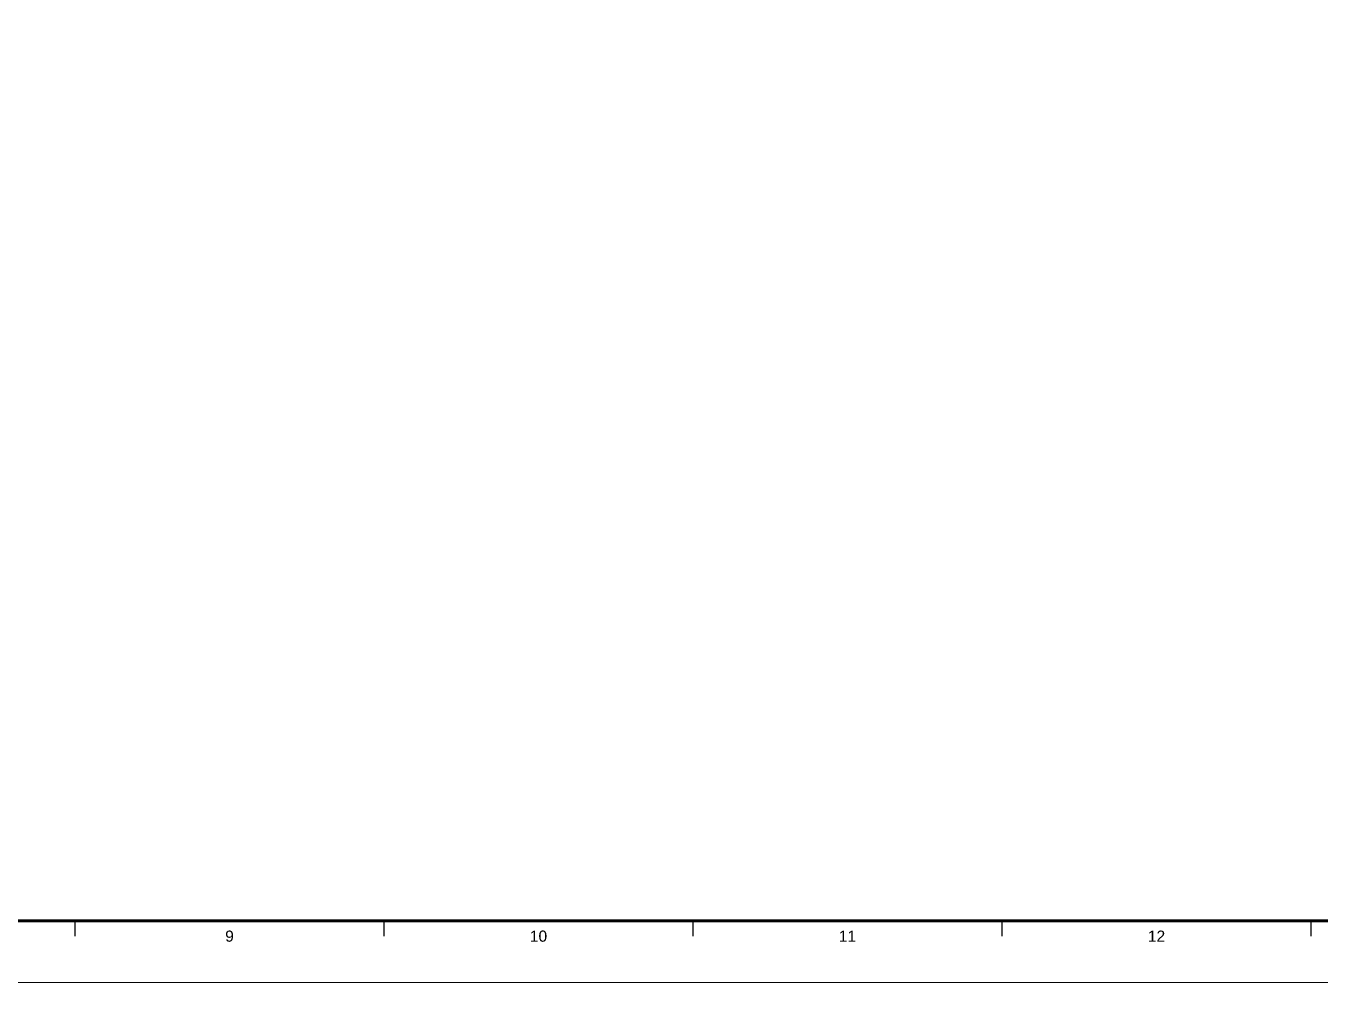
# Paper-space layout 'A000' of a CAD drawing. Header units: metres, sheet in millimetres. Extents: x -6 to 588, y -18 to 402.
# Drawn here: x 293 to 440.9, y -17.9 to 91.5 of the extents above; entities that cross this region are included whole.
import ezdxf
from ezdxf.enums import TextEntityAlignment as Align

# ---------------------------------------------------------------- set-up
doc = ezdxf.new("R2010")
doc.units = ezdxf.units.M
doc.header["$MEASUREMENT"] = 0
doc.layers.add('G-ANNO-NPLT', color=210, linetype='Continuous', plot=False)
doc.layers.add('G-ANNO-TEXT', color=3, linetype='Continuous')
doc.layers.add('G-ANNO-TTLB', color=3, linetype='Continuous')
doc.styles.add('ARIAL', font='arial.ttf')

# ---------------------------------------------------------------- blocks, each defined once
blk = doc.blocks.new('A1_GRID_LAYOUT')
at = {"layer": 'G-ANNO-NPLT', "const_width": 0.18}
blk.add_lwpolyline([(841, 0), (0, 0)], dxfattribs=at)
at = {"layer": 'G-ANNO-TTLB', "const_width": 0.5, "flags": 128}
blk.add_lwpolyline([(25, 584), (25, 10), (831, 10), (831, 584)], close=True, dxfattribs=at)
at = {"layer": 'G-ANNO-TTLB', "const_width": 0.18, "flags": 128}
for points in [[(431, 10), (431, 7.5)], [(481, 10), (481, 7.5)], [(531, 10), (531, 7.5)], [(581, 10), (581, 7.5)], [(631, 10), (631, 7.5)]]:
    blk.add_lwpolyline(points, dxfattribs=at)
at = {"layer": 'G-ANNO-TEXT', "style": 'ARIAL'}
for s, p in [('9', (456, 7.51)), ('10', (506, 7.51)), ('11', (556, 7.51)), ('12', (606, 7.51))]:
    blk.add_text(s, height=1.8, dxfattribs=at).set_placement(p, align=Align.MIDDLE_CENTER)

psp = doc.layouts.new('A000')

# ---------------------------------------------------------------- block references
at = {"xscale": 0.7063020214030911, "yscale": 0.7063020214030911, "zscale": 0.7063020214030911}
psp.add_blockref('A1_GRID_LAYOUT', (-5.794, -17.793), dxfattribs=at)

doc.saveas('drawing.dxf')
